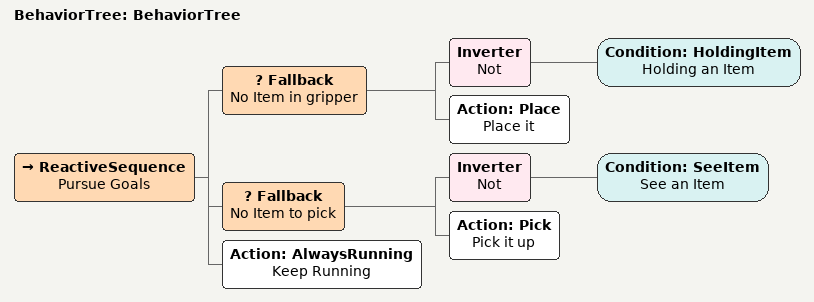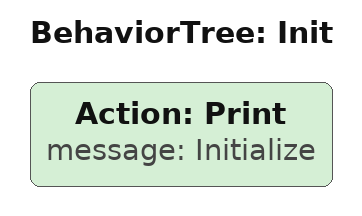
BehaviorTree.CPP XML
<root main_tree_to_execute="BehaviorTree">
    <BehaviorTree ID="BehaviorTree">
        <ReactiveSequence name="Pursue Goals">
            <Fallback name="No Item in gripper">
                <Inverter name="Not">
                    <Condition ID="HoldingItem" name="Holding an Item"/>
                </Inverter>
                <Action ID="Place" name="Place it"/>
            </Fallback>
            <Fallback name="No Item to pick">
                <Inverter name="Not">
                    <Condition ID="SeeItem" name="See an Item"/>
                </Inverter>
                <Action ID="Pick" name="Pick it up"/>
            </Fallback>
            <Action ID="AlwaysRunning" name="Keep Running"/>
        </ReactiveSequence>
    </BehaviorTree>
    <BehaviorTree ID="Init">
        <Action ID="Print" message="Initialize"/>
    </BehaviorTree>
</root>
